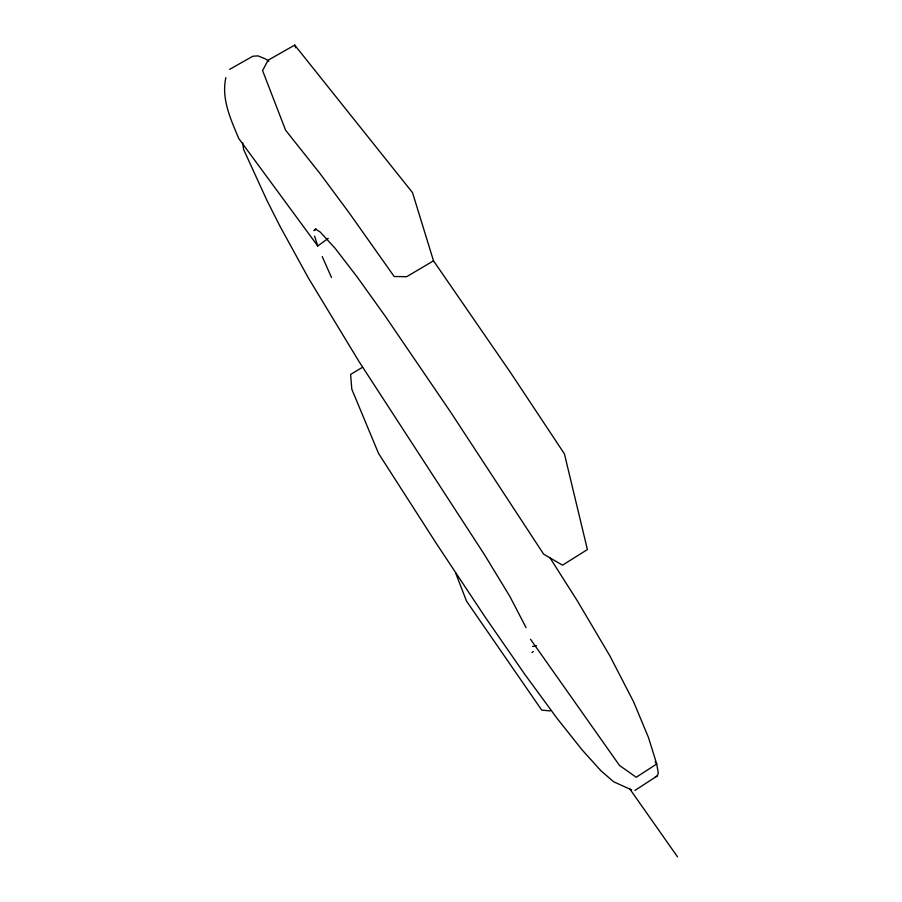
<?xml version="1.0" encoding="UTF-8"?>
<svg xmlns="http://www.w3.org/2000/svg" width="902" height="902" viewBox="0 0 902 902"><rect width="100%" height="100%" fill="white"/><g stroke="black" fill="none" stroke-linecap="round" stroke-linejoin="round"><path stroke-width="1.35" d="M225.872 77.64C221.103 98.859 230.811 119.436 238.782 138.558L317.752 245.998L328.215 238.376M634.918 790.434L657.389 775.833L658.28 772.98L656.712 763.983L648.493 737.599L633.7 702.049L610.09 656.261L577.336 600.833L549.758 557.47M315.914 228.702L313.997 230.619L315.914 229.322L320.176 232.006L335.059 248.242L357.226 277.072L385.086 315.937L450.662 412.146L543.624 554.144L562.498 565.171L587.405 549.566L564.427 453.875L510.679 372.797L433.501 260.802L412.507 192.6L294.717 45.1L268.086 60.208L262.583 70.581L285.584 130.192L320.063 173.601L348.86 212.432L394.174 276.508L406.667 276.711L433.501 260.802M531.954 652.529L533.386 651.447M655.247 777.208L657.389 775.833M362.536 367.283L350.619 374.409L351.791 389.168L378.536 453.424L436.5 543.726L484.87 616.652L524.761 674.29L557.008 718.296L582.23 750.036L600.946 770.77L613.642 781.775L631.671 789.915M229.638 69.375L252.842 56.228L258.04 55.879L265.684 59.036L268.819 61.246M532.586 646.475L536.397 645.629M550.231 710.911L541.741 710.122L466.537 601.172L455.623 572.973M655.077 761.705L656.712 763.983L636.248 777.265L619.516 765.471L530.5 639.225M629.81 788.957L677.549 856.9M526.069 627.634L509.799 596.301L484.216 554.268L358.928 361.398L308.383 278.008L279.609 225.545L266.755 200.052L243.574 149.36L242.638 142.606M322.217 256.574L331.541 277.579M294.717 45.1L295.653 47.75M314.561 236.099L317.752 245.998"/></g></svg>
